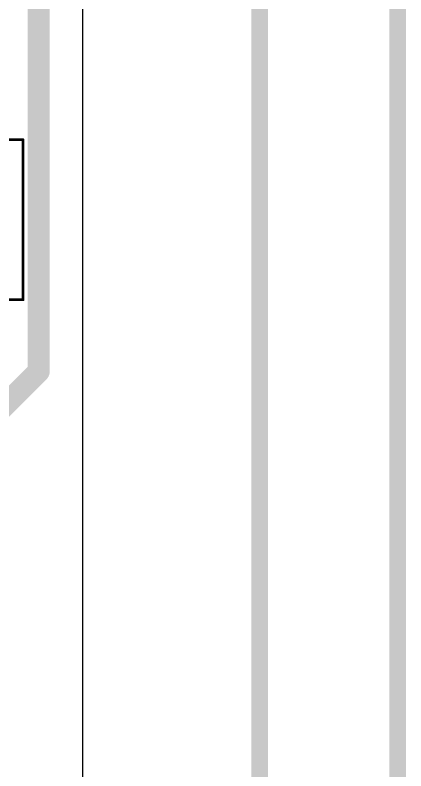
# Model space of a CAD drawing. Extents: x -17 to 51, y -3 to 114.
# Drawn here: x 43.76 to 50.95, y 11.95 to 25.87 of the extents above; entities that cross this region are included whole.
import ezdxf

# ---------------------------------------------------------------- set-up
doc = ezdxf.new("R2010")
doc.units = 0
for name, color, linetype in [('1', 22, 'CONTINUOUS'), ('16', 175, 'CONTINUOUS'), ('20', 7, 'CONTINUOUS'), ('39', 22, 'CONTINUOUS')]:
    doc.layers.add(name, color=color, linetype=linetype)

msp = doc.modelspace()

# ---------------------------------------------------------------- linework, layer by layer
at = {"layer": '1'}
for points, const_width in [([(48.26, 114.3), (48.26, -2.54)], 0.3048), ([(44.196, 26.162), (44.196, 19.304)], 0.4064), ([(44.196, 19.304), (42.164, 17.272)], 0.4064)]:
    msp.add_lwpolyline(points, dxfattribs=dict(at, const_width=const_width))
at = {"layer": '1', "const_width": 0.2032}
for points in [[(44.2678, 19.2322, 1), (44.1242, 19.3758)], [(44.0944, 19.304, 1), (44.2976, 19.304)]]:
    msp.add_lwpolyline(points, format="xyb", dxfattribs=at)
at = {"layer": '16', "const_width": 0.3048}
msp.add_lwpolyline([(50.8, 106.68), (50.8, -2.54)], dxfattribs=at)
at = {"layer": '20'}
msp.add_line((45, 98), (45, 2), dxfattribs=at)
at = {"layer": '39', "const_width": 0.0508}
for points in [[(41.943, 23.571), (43.909, 23.571)], [(43.909, 23.571), (43.909, 20.625)], [(43.909, 20.625), (41.943, 20.625)]]:
    msp.add_lwpolyline(points, dxfattribs=at)
at = {"layer": '39', "const_width": 0.0254}
for points in [[(43.9217, 23.571, 1), (43.8963, 23.571)], [(43.909, 23.5583, 1), (43.909, 23.5837)], [(43.8963, 20.625, 1), (43.9217, 20.625)], [(43.909, 20.6123, 1), (43.909, 20.6377)]]:
    msp.add_lwpolyline(points, format="xyb", dxfattribs=at)

doc.saveas('drawing.dxf')
